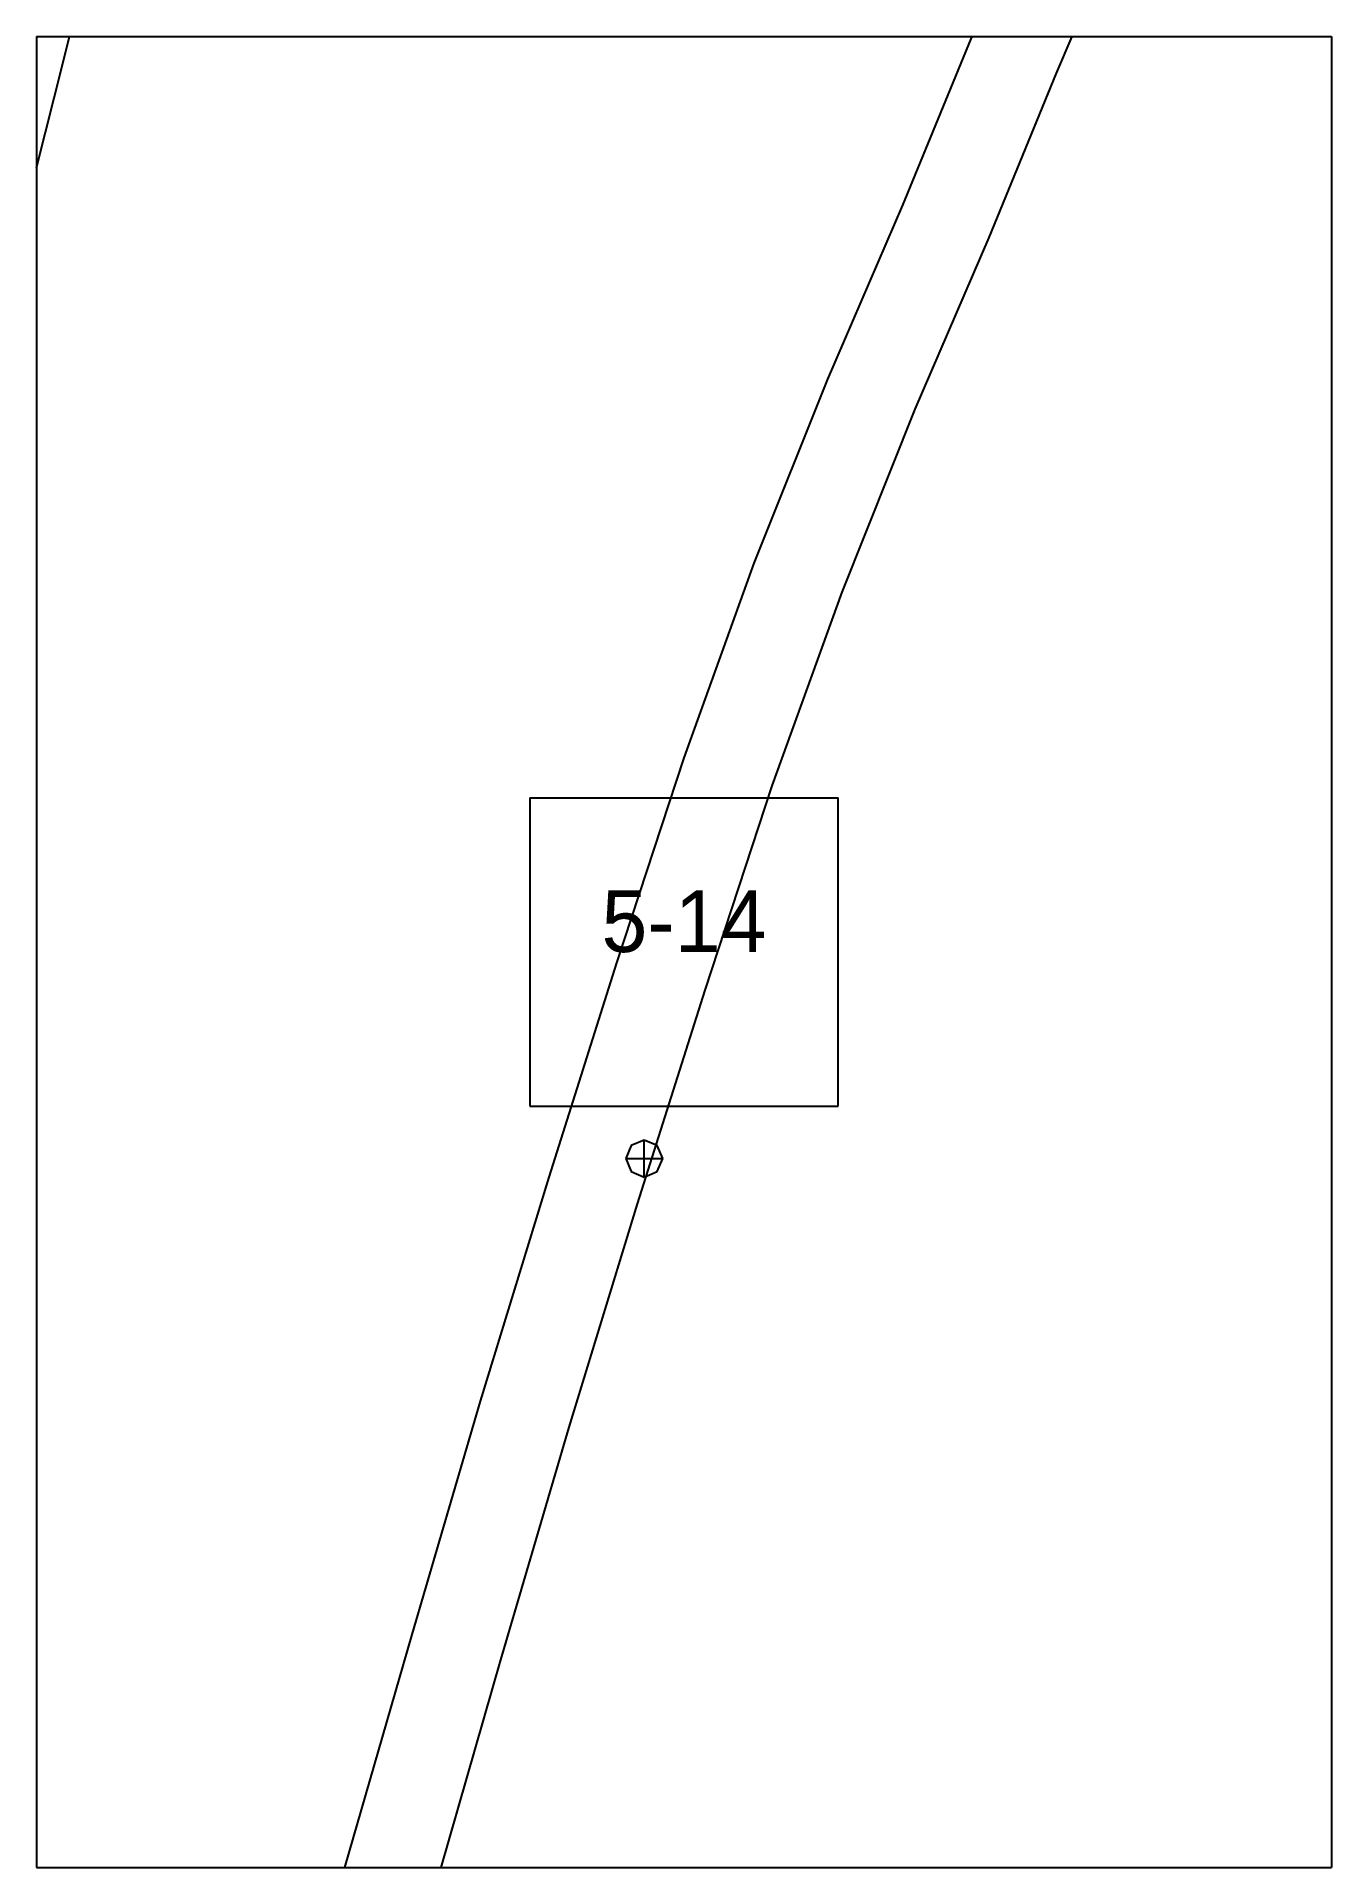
# Paper-space layout 'Plan 5-14' of a CAD drawing. Header units: metres, sheet in millimetres. Extents: x 0 to 210, y 0 to 297.
# The model-space entities are those that its viewports show. They can reach past a viewport. Long polylines and large blocks are cut down to what shows.
import ezdxf
from ezdxf.enums import TextEntityAlignment as Align

# ---------------------------------------------------------------- set-up
doc = ezdxf.new("R2010")
doc.units = ezdxf.units.M
for name, color, linetype in [('default', 7, 'Continuous'), ('TEXTLAYER', 7, 'Continuous'), ('VIEWPORTS', 7, 'Continuous')]:
    doc.layers.add(name, color=color, linetype=linetype)

msp = doc.modelspace()

# ---------------------------------------------------------------- linework, layer by layer
at = {"color": 9}
for p, q in [((2730, -891), (2730, -1188)), ((2730, -891), (2730, -1188)), ((2940, -891), (2940, -1188)), ((2940, -891), (2940, -1188)), ((2520, -1188), (2730, -1188)), ((2520, -1188), (2730, -1188)), ((2730, -1188), (2940, -1188)), ((2730, -1188), (2730, -1485)), ((2730, -1188), (2940, -1188)), ((2730, -1188), (2730, -1485)), ((2940, -1188), (3150, -1188)), ((2940, -1188), (2940, -1485)), ((2940, -1188), (3150, -1188)), ((2940, -1188), (2940, -1485)), ((2810, -1311.5), (2860, -1311.5)), ((2810, -1311.5), (2810, -1361.5)), ((2860, -1361.5), (2860, -1311.5)), ((2810, -1361.5), (2860, -1361.5)), ((2520, -1485), (2730, -1485)), ((2520, -1485), (2730, -1485)), ((2730, -1485), (2940, -1485)), ((2730, -1485), (2730, -1782)), ((2730, -1485), (2940, -1485)), ((2730, -1485), (2730, -1782)), ((2940, -1485), (3150, -1485)), ((2940, -1485), (2940, -1782)), ((2940, -1485), (3150, -1485)), ((2940, -1485), (2940, -1782))]:
    msp.add_line(p, q, dxfattribs=at)
at = {"layer": 'default', "color": 7, "linetype": 'Continuous'}
for p, q in [((2881.57, -1188.36), (2892.43, -1162.91)), ((2734.28, -1192.16), (2741.05, -1165.79)), ((2895.41, -1193.95), (2906.09, -1168.86)), ((2870.51, -1215.37), (2881.57, -1188.36)), ((2727.31, -1220.06), (2734.28, -1192.16)), ((2884.52, -1220.59), (2895.41, -1193.95)), ((2858.32, -1243.55), (2870.51, -1215.37)), ((2872.5, -1248.43), (2884.52, -1220.59)), ((2846.39, -1273.41), (2858.32, -1243.55)), ((2860.63, -1278.12), (2872.5, -1248.43)), ((2835.02, -1305), (2846.39, -1273.41)), ((2849.31, -1309.57), (2860.63, -1278.12)), ((2824.11, -1338.26), (2835.02, -1305)), ((2838.44, -1342.7), (2849.31, -1309.57)), ((2813.11, -1373.03), (2824.11, -1338.26)), ((2827.48, -1377.36), (2838.44, -1342.7)), ((2826.42, -1367.89), (2825.54, -1370.01)), ((2828.54, -1367.01), (2826.42, -1367.89)), ((2830.66, -1367.89), (2828.54, -1367.01)), ((2828.54, -1373.01), (2828.54, -1367.01)), ((2831.54, -1370.01), (2830.66, -1367.89)), ((2825.54, -1370.01), (2826.42, -1372.13)), ((2825.54, -1370.01), (2831.54, -1370.01)), ((2826.42, -1372.13), (2828.54, -1373.01)), ((2828.54, -1373.01), (2830.66, -1372.13)), ((2830.66, -1372.13), (2831.54, -1370.01)), ((2802, -1409.35), (2813.11, -1373.03)), ((2816.39, -1413.57), (2827.48, -1377.36)), ((2790.89, -1447.2), (2802, -1409.35)), ((2805.31, -1451.35), (2816.39, -1413.57)), ((2779.56, -1486.55), (2790.89, -1447.2)), ((2793.99, -1490.65), (2805.31, -1451.35))]:
    msp.add_line(p, q, dxfattribs=at)

# ---------------------------------------------------------------- texts
at = {"layer": 'TEXTLAYER', "color": 1}
msp.add_text('5-14', height=10, dxfattribs=at).set_placement((2835, -1336.5), align=Align.CENTER)

psp = doc.layouts.new('Plan 5-14')

# ---------------------------------------------------------------- viewports
at = {"layer": 'VIEWPORTS'}
psp.add_viewport(center=(105, 148.5), size=(210, 297), view_center_point=(2835, -1336.5), view_height=297, dxfattribs=at)

doc.saveas('drawing.dxf')
